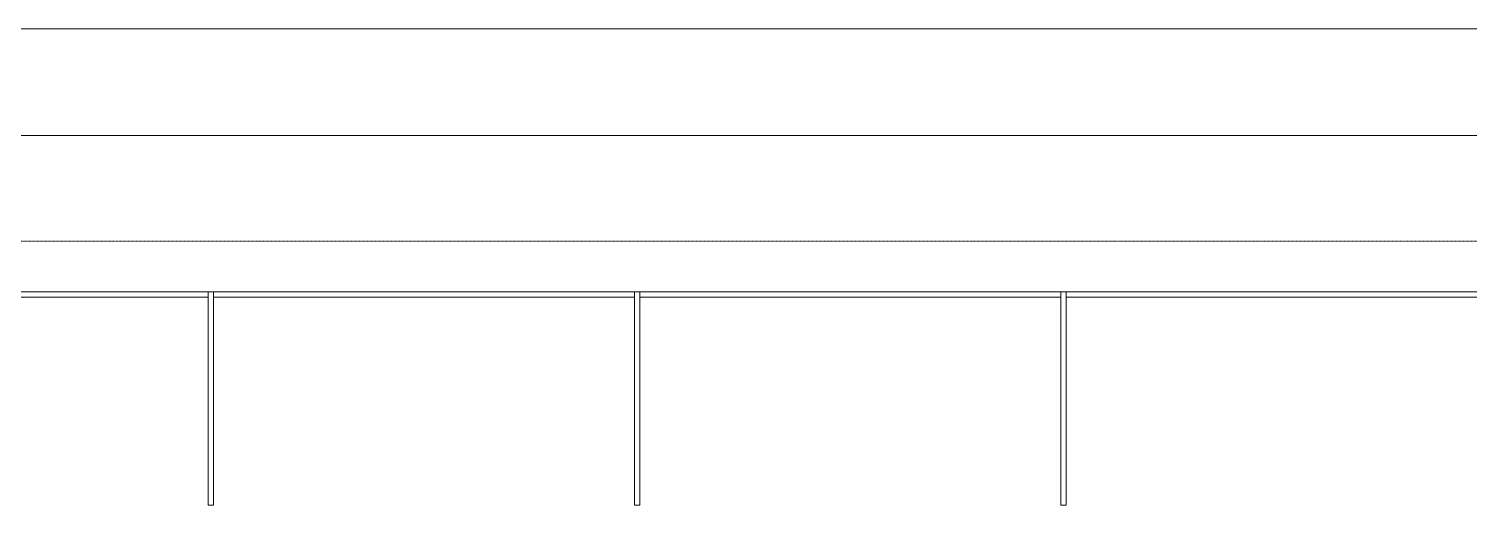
# Model space of a CAD drawing. Header units: inches. Extents: x -4450 to -273, y 9564 to 12971.
# Drawn here: x -3408 to -2597, y 12703 to 12971 of the extents above; entities that cross this region are included whole.
import ezdxf

# ---------------------------------------------------------------- set-up
doc = ezdxf.new("R2010")
doc.units = ezdxf.units.IN
doc.header["$MEASUREMENT"] = 0
doc.linetypes.add('Aligning Line 1_8_', pattern=[0.25, 0.125, -0.125])
for name, color, linetype, lineweight in [('0-1', 7, 'Continuous', 5), ('0-3', 7, 'Continuous', 9), ('C-PRKG-1', 7, 'Continuous', 9), ('C-TOPO', 7, 'Continuous', 9), ('G-ANNO-SYMB-1', 9, 'Aligning Line 1_8_', 9)]:
    doc.layers.add(name, color=color, linetype=linetype, lineweight=lineweight)

# ---------------------------------------------------------------- blocks, each defined once
blk = doc.blocks.new('CTR - 2nd Phase_rvt-1-FLOOR PLAN - ROOF')
at = {"layer": 'G-ANNO-SYMB-1'}
blk.add_line((-501.09, 12851.89), (-4449.71, 12851.89), dxfattribs=at)
blk = doc.blocks.new('Parking_Stall_Multiple2 - street parking-1330700-FLOOR PLAN - ROOF')
at = {"layer": 'C-PRKG-1'}
for p, q in [((0, 1203), (0, 960)), ((3, 963), (3, 1200)), ((120, 963), (0, 963)), ((0, 963), (0, 720)), ((0, 960), (120, 960)), ((120, 963), (3, 963)), ((3, 723), (3, 960)), ((3, 960), (120, 960)), ((120, 960), (120, 963)), ((120, 960), (120, 963)), ((120, 723), (0, 723)), ((0, 723), (0, 480)), ((120, 723), (3, 723)), ((120, 720), (120, 723)), ((120, 720), (120, 723)), ((0, 720), (120, 720)), ((3, 483), (3, 720)), ((3, 720), (120, 720)), ((120, 483), (0, 483)), ((0, 483), (0, 240)), ((0, 480), (120, 480)), ((120, 483), (3, 483)), ((3, 243), (3, 480)), ((3, 480), (120, 480)), ((120, 480), (120, 483)), ((120, 480), (120, 483))]:
    blk.add_line(p, q, dxfattribs=at)
blk = doc.blocks.new('CTR  - Topography_rvt-1-FLOOR PLAN - ROOF')
at = {"layer": 'C-TOPO'}
for p, q in [((-3502.33, 12971.27), (-2956.63, 12971.27)), ((-2956.63, 12971.27), (-3502.33, 12971.27)), ((-2956.63, 12971.27), (-2909.42, 12971.27)), ((-2909.42, 12971.27), (-2956.63, 12971.27)), ((-2909.42, 12971.27), (-2048.44, 12971.27)), ((-2048.44, 12971.27), (-2909.42, 12971.27)), ((-2994.06, 12911.27), (-3563.12, 12911.27)), ((-3563.12, 12911.27), (-2994.06, 12911.27)), ((-2961.27, 12911.27), (-2994.06, 12911.27)), ((-2994.06, 12911.27), (-2961.27, 12911.27)), ((-2061.02, 12911.27), (-2961.27, 12911.27)), ((-2961.27, 12911.27), (-2061.02, 12911.27))]:
    blk.add_line(p, q, dxfattribs=at)
at = {"layer": '0-3', "rotation": 269.9999999999995}
blk.add_blockref('Parking_Stall_Multiple2 - street parking-1330700-FLOOR PLAN - ROOF', (-3786.71, 12823.43), dxfattribs=at)

msp = doc.modelspace()

# ---------------------------------------------------------------- block references
at = {"layer": '0-1'}
for name in ['CTR  - Topography_rvt-1-FLOOR PLAN - ROOF', 'CTR - 2nd Phase_rvt-1-FLOOR PLAN - ROOF']:
    msp.add_blockref(name, (0, 0), dxfattribs=at)

doc.saveas('drawing.dxf')
